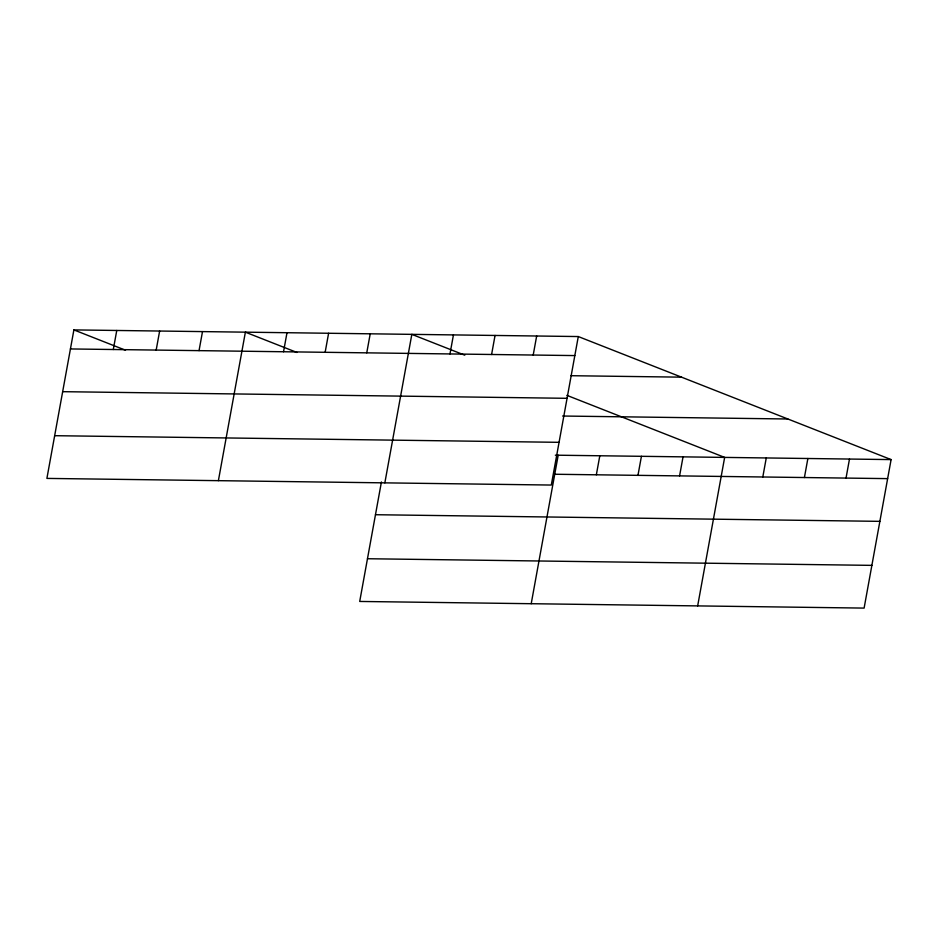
<?xml version="1.0" encoding="UTF-8"?>
<svg xmlns="http://www.w3.org/2000/svg" width="938" height="938" viewBox="0 0 938 938"><rect width="100%" height="100%" fill="white"/><g stroke="black" fill="none" stroke-linecap="round" stroke-linejoin="round"><path stroke-width="1.41" d="M73.891 329.906L46.9 478.403L551.298 485.052L578.289 336.554L73.891 329.906L125.504 350.214M113.299 349.511L116.758 330.481M156.177 350.073L159.636 331.044M199.044 350.636L202.502 331.606M218.39 480.666L245.381 332.169L296.994 352.477M283.534 351.75L286.993 332.72M325.146 352.301L328.605 333.26M366.758 352.852L370.217 333.811M381.426 481.956L359.711 601.446L864.109 608.094L891.1 459.597L578.289 336.554M384.85 482.859L411.829 334.362L464.767 355.185M449.982 353.943L453.441 334.913M491.594 354.494L495.053 335.452M533.206 355.045L536.665 336.003M531.213 603.709L558.192 455.211M596.345 474.792L599.816 455.762M637.969 475.343L641.428 456.302M679.581 475.894L683.04 456.853M697.661 605.901L724.652 457.404L566.88 395.344M762.805 476.985L766.264 457.955M804.417 477.536L807.876 458.494M846.029 478.087L849.488 459.045M70.432 348.948L574.818 355.584M571.019 375.704L681.516 377.158M62.658 391.674L567.056 398.31M562.589 416.026L787.873 418.993M54.662 435.689L559.06 442.326M555.343 455.176L891.1 459.597M554.733 474.253L887.641 478.626M375.481 514.716L879.879 521.352M367.485 558.731L871.883 565.368"/></g></svg>
